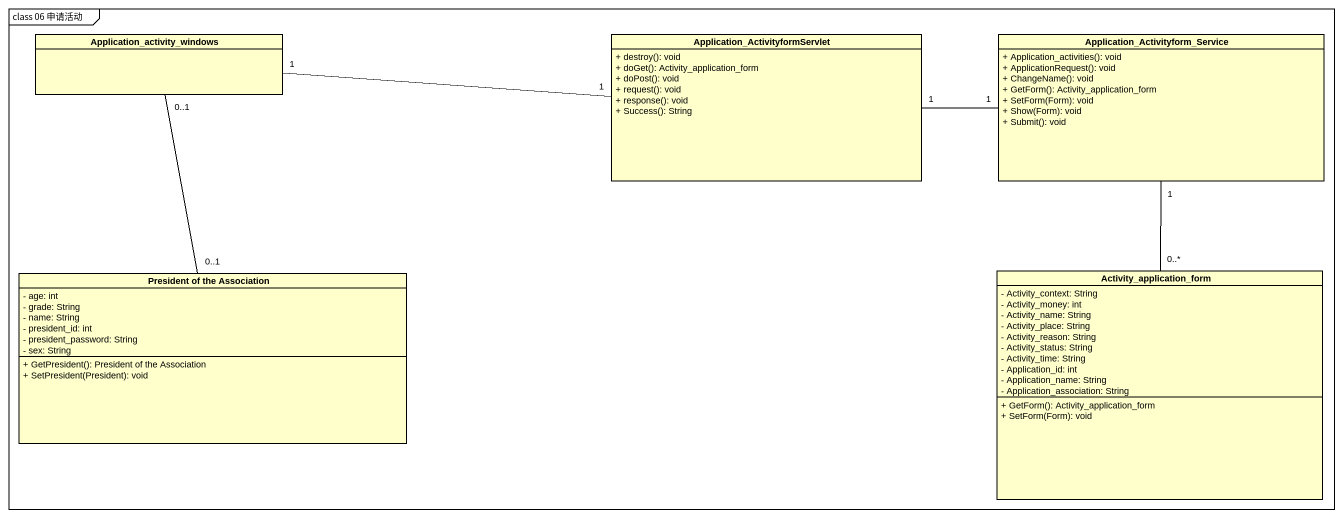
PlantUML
@startuml
mainframe class 06 申请活动
hide circle
hide empty members
skinparam classAttributeIconSize 0
class Application_activity_windows
class "Application_ActivityformServlet" as Application {
  + destroy(): void
  + doGet(): Activity_application_form
  + doPost(): void
  + request(): void
  + response(): void
  + Success(): String
}
class "Application_Activityform_Service" as Application_Activityform {
  + Application_activities(): void
  + ApplicationRequest(): void
  + ChangeName(): void
  + GetForm(): Activity_application_form
  + SetForm(Form): void
  + Show(Form): void
  + Submit(): void
}
class "President of the Association" as President_of_the_Association {
  - age: int
  - grade: String
  - name: String
  - president_id: int
  - president_password: String
  - sex: String
  + GetPresident(): President of the Association
  + SetPresident(President): void
}
class Activity_application_form {
  - Activity_context: String
  - Activity_money: int
  - Activity_name: String
  - Activity_place: String
  - Activity_reason: String
  - Activity_status: String
  - Activity_time: String
  - Application_id: int
  - Application_name: String
  - Application_association: String
  + GetForm(): Activity_application_form
  + SetForm(Form): void
}
Application_activity_windows "0..1" -- "0..1" President_of_the_Association
Application "1" -left- "1" Application_activity_windows
Application "1" -right- "1" Application_Activityform
Application_Activityform "1" -- "0..*" Activity_application_form
@enduml
